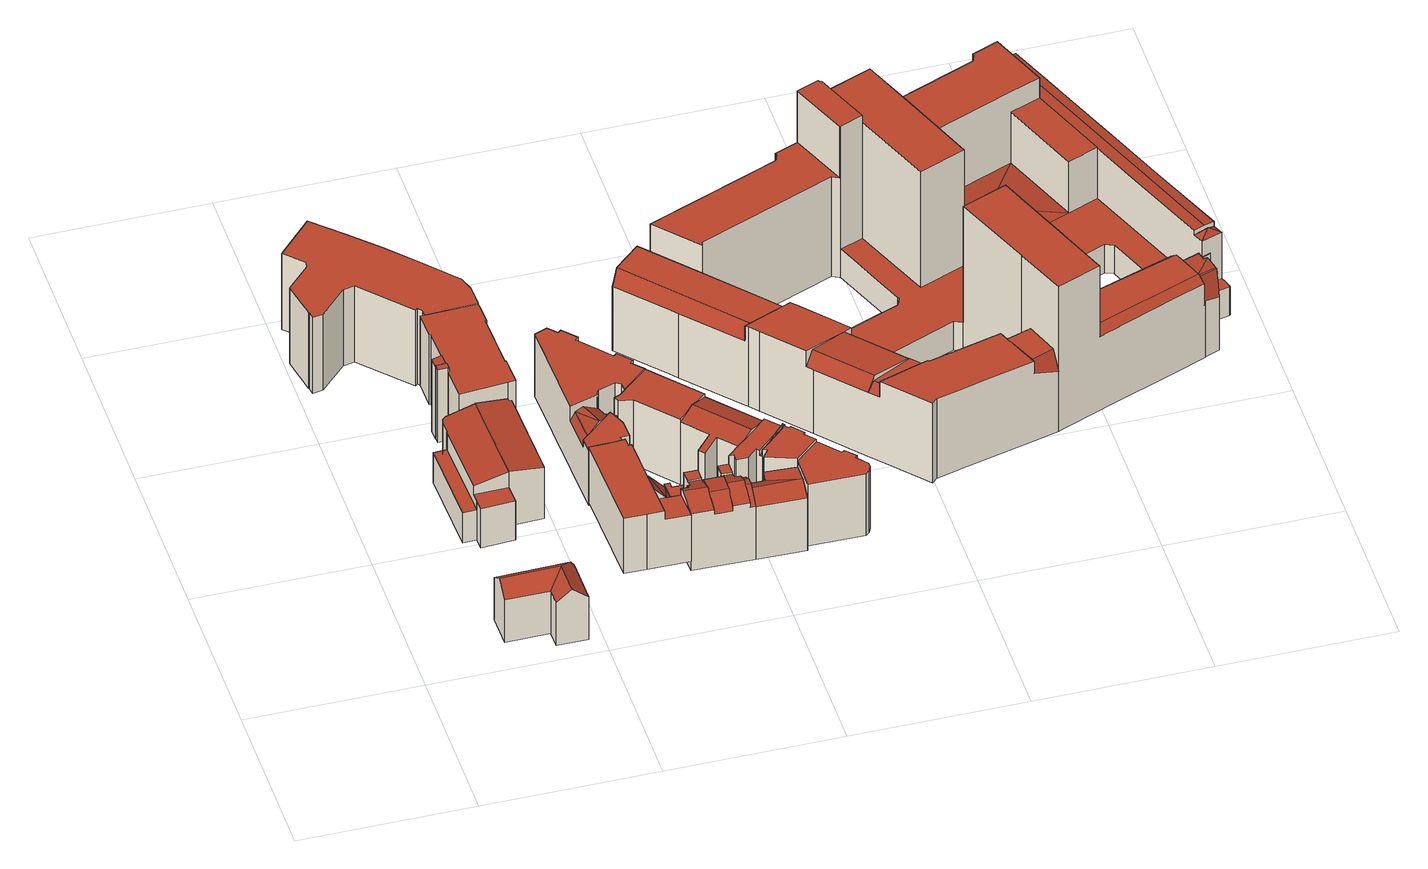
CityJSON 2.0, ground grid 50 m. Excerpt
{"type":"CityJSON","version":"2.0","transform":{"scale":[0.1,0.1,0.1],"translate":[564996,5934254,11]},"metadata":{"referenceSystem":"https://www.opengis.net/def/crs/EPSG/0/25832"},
"CityObjects":{
"building1":{"type":"Building","attributes":{"Gemeindeschluessel":"02100107","Geometrietyp2DReferenz":"3000","function":"31001_1010","roofType":"3100","measuredHeight":18.24,"storeysAboveGround":4},"address":[{"country":"Germany","locality":"Hamburg","thoroughfareNumber":"49","thoroughfareName":"Neustädter Straße","postcode":"20355"}],"geometry":[{"type":"Solid","lod":"2","boundaries":[[[[0,1,2,3,4,5,6]],[[1,0,7,8,9]],[[10,6,5,11,12]],[[5,4,13,11]],[[0,6,10,7]],[[3,14,15,13,4]],[[1,9,16,17,2]],[[3,2,17,14]],[[11,13,15,18,12]],[[18,8,7,10,12]],[[9,8,18,16]],[[18,15,14,17,16]]]],"semantics":{"surfaces":[{"type":"GroundSurface"},{"type":"WallSurface"},{"type":"RoofSurface"}],"values":[[0,1,1,1,1,1,1,1,2,2,2,2]]}}]},
"building2":{"type":"Building","attributes":{"Gemeindeschluessel":"02100107","Geometrietyp2DReferenz":"3000","function":"31001_3210","roofType":"1000","measuredHeight":18.89,"storeysAboveGround":3},"address":[{"country":"Germany","locality":"Hamburg","thoroughfareName":"Neustädter Straße","postcode":"20355"}],"geometry":[{"type":"Solid","lod":"2","boundaries":[[[[19,20,21,22,23,24]],[[25,26,27,28]],[[24,23,29,30]],[[30,29,31,32]],[[33,34,35,36,37,38]],[[39,40,41,42,43,44]],[[32,31,45,46,47]],[[27,48,43,42,49,50,28]],[[51,21,20,52,41,40,53,54,55,56,37,36]],[[56,55,57,58]],[[55,54,59,57]],[[54,53,60,59]],[[53,40,39,60]],[[37,56,58,38]],[[21,51,61,22]],[[43,48,62,44]],[[48,27,26,62]],[[49,42,41,52]],[[28,50,20,19,25]],[[50,49,52,20]],[[23,22,61,31,29]],[[30,32,47,33,38,58,57,59,60,39,44,62,26,25,19,24]],[[45,35,34,46]],[[34,33,47,46]],[[35,45,31,61,51,36]]]],"semantics":{"surfaces":[{"type":"WallSurface"},{"type":"RoofSurface"},{"type":"GroundSurface"}],"values":[[0,0,0,0,0,0,0,1,1,0,0,0,0,0,0,0,0,0,0,0,1,2,1,0,0]]}}]},
"building3":{"type":"Building","attributes":{"Gemeindeschluessel":"02100107","Geometrietyp2DReferenz":"3000","function":"31001_2460","roofType":"1000","measuredHeight":24.93,"storeysAboveGround":1},"address":[{"country":"Germany","locality":"Hamburg","thoroughfareName":"Bäckerbreitergang","postcode":"20355"}],"geometry":[{"type":"Solid","lod":"2","boundaries":[[[[63,64,65,66,67]],[[68,69,70,71,72]],[[70,63,67,71]],[[69,64,63,70]],[[68,65,64,69]],[[72,66,65,68]],[[71,67,66,72]]]],"semantics":{"surfaces":[{"type":"GroundSurface"},{"type":"RoofSurface"},{"type":"WallSurface"}],"values":[[0,1,2,2,2,2,2]]}}]},
"building4":{"type":"Building","attributes":{"Gemeindeschluessel":"02100107","Geometrietyp2DReferenz":"3000","function":"31001_2010","roofType":"1000","measuredHeight":26.06,"storeysAboveGround":5},"address":[{"country":"Germany","locality":"Hamburg","thoroughfareNumber":"87","thoroughfareName":"Kaiser-Wilhelm-Straße","postcode":"20355"}],"geometry":[{"type":"Solid","lod":"2","boundaries":[[[[73,74,75,76,77,78,79,80,81,82,83,84,85,86,87,88,89,90,91,92,93,94]],[[95,96,97,98,99,100,101,102,103,104,105,106,107,108,109,110,111,112,113,114,115,116]],[[114,73,94,115]],[[113,74,73,114]],[[112,75,74,113]],[[111,76,75,112]],[[110,77,76,111]],[[109,78,77,110]],[[108,79,78,109]],[[107,80,79,108]],[[106,81,80,107]],[[105,82,81,106]],[[104,83,82,105]],[[103,84,83,104]],[[102,85,84,103]],[[101,86,85,102]],[[100,87,86,101]],[[99,88,87,100]],[[98,89,88,99]],[[97,90,89,98]],[[96,91,90,97]],[[95,92,91,96]],[[116,93,92,95]],[[115,94,93,116]]]],"semantics":{"surfaces":[{"type":"GroundSurface"},{"type":"RoofSurface"},{"type":"WallSurface"}],"values":[[0,1,2,2,2,2,2,2,2,2,2,2,2,2,2,2,2,2,2,2,2,2,2,2]]}}]},
"building5":{"type":"Building","attributes":{"Gemeindeschluessel":"02100107","Geometrietyp2DReferenz":"3000","function":"31001_2010","roofType":"1000","measuredHeight":25.6,"storeysAboveGround":6},"address":[{"country":"Germany","locality":"Hamburg","thoroughfareNumber":"73","thoroughfareName":"Bäckerbreitergang","postcode":"20355"}],"geometry":[{"type":"Solid","lod":"2","boundaries":[[[[117,118,119,120]],[[118,117,121,122]],[[120,119,123,124]],[[125,126,127,128]],[[126,129,130,127]],[[129,131,132,130]],[[131,133,134,132]],[[135,136,137,138]],[[139,140,141,142]],[[143,144,145,146]],[[144,147,148,145]],[[149,150,151,152]],[[150,139,142,151]],[[151,142,141,153,124,123,154,138,137,155,128,127,130,132,134,146,145,148,152]],[[135,156,122,121,157,140,139,150,149,147,144,143,133,131,129,126,125,158,136]],[[143,146,134,133]],[[158,155,137,136]],[[149,152,148,147]],[[157,153,141,140]],[[135,138,154,156]],[[125,128,155,158]],[[153,157,121,117,120,124]],[[123,119,118,122,156,154]]]],"semantics":{"surfaces":[{"type":"RoofSurface"},{"type":"WallSurface"},{"type":"GroundSurface"}],"values":[[0,1,1,1,1,1,1,1,1,1,1,1,1,2,0,1,1,1,1,1,1,1,1]]}}]},
"building6":{"type":"Building","attributes":{"Gemeindeschluessel":"02100107","Geometrietyp2DReferenz":"3000","function":"31001_1010","roofType":"1000","measuredHeight":19.4,"storeysAboveGround":5},"address":[{"country":"Germany","locality":"Hamburg","thoroughfareNumber":"56","thoroughfareName":"Neustädter Straße","postcode":"20355"}],"geometry":[{"type":"Solid","lod":"2","boundaries":[[[[159,160,161,162]],[[163,164,160,159]],[[165,166,163,159,167]],[[168,169,165,167]],[[170,171,172,173]],[[171,174,175,172]],[[174,176,177,175]],[[176,178,179,177]],[[178,180,181,179]],[[180,182,183,181]],[[184,185,186,187]],[[188,189,190,191]],[[162,184,187,159]],[[162,161,192,184]],[[190,173,172,175,177,179,181,183,193,194,195,196,197,191]],[[188,185,184,192,182,180,178,176,174,171,170,189]],[[170,173,190,189]],[[193,192,161,160,164,194]],[[185,188,191,197,198,186]],[[196,169,168,199,198,197]],[[195,166,165,169,196]],[[168,167,159,199]],[[194,164,163,166,195]],[[192,193,183,182]],[[159,187,186,198,199]]]],"semantics":{"surfaces":[{"type":"RoofSurface"},{"type":"WallSurface"},{"type":"GroundSurface"}],"values":[[0,0,0,0,1,1,1,1,1,1,1,1,1,1,2,0,1,1,1,1,1,1,1,1,0]]}}]},
"building7":{"type":"Building","attributes":{"Gemeindeschluessel":"02100107","Geometrietyp2DReferenz":"3000","function":"31001_1120","roofType":"1000","measuredHeight":21.41,"storeysAboveGround":4},"address":[{"country":"Germany","locality":"Hamburg","thoroughfareNumber":"6","thoroughfareName":"Bäckerbreitergang","postcode":"20355"}],"geometry":[{"type":"Solid","lod":"2","boundaries":[[[[200,201,202,203]],[[204,201,205]],[[206,207,208]],[[209,210,211,212]],[[210,213,214,211]],[[213,215,216,214]],[[215,217,218,216]],[[217,219,220,218]],[[221,222,223,224]],[[222,225,226,223]],[[225,227,228,226]],[[227,229,230,228]],[[231,232,233,234]],[[232,235,236,233]],[[235,237,238,236]],[[237,239,240,238]],[[241,242,243,244]],[[245,246,247,242,241,248,239,237,235,232,231,219,217,215,213,210,209,249]],[[250,251,252,207,206,253,254]],[[229,255,203,202,249,209,212,230]],[[244,243,256,257,258,259,251,250,260,224,223,226,228,230,212,211,214,216,218,220,234,233,236,238,240,261]],[[249,202,201,204,262,245]],[[250,254,263,264,265,260]],[[261,248,241,244]],[[240,239,248,261]],[[251,259,266,252]],[[259,258,267,266]],[[205,268,269]],[[224,260,265,221]],[[263,270,271,264]],[[270,253,206,208,269,271]],[[200,203,255,268]],[[257,246,245,262,267,258]],[[256,247,246,257]],[[243,242,247,256]],[[220,219,231,234]],[[263,254,253,270]],[[267,262,204,205,269,208,207,252,266]],[[268,205,201,200]],[[255,229,227,225,222,221,265,264,271,269,268]]]],"semantics":{"surfaces":[{"type":"RoofSurface"},{"type":"WallSurface"},{"type":"GroundSurface"}],"values":[[0,0,0,1,1,1,1,1,1,1,1,1,1,1,1,1,1,0,1,1,2,1,1,1,1,1,1,1,1,1,1,1,1,1,1,1,0,0,0,0]]}}]},
"building8":{"type":"Building","attributes":{"Gemeindeschluessel":"02100107","Geometrietyp2DReferenz":"3000","function":"31001_1120","roofType":"3100","measuredHeight":22.54,"storeysAboveGround":5},"address":[{"country":"Germany","locality":"Hamburg","thoroughfareNumber":"44","thoroughfareName":"Neustädter Straße","postcode":"20355"}],"geometry":[{"type":"Solid","lod":"2","boundaries":[[[[272,273,274,275]],[[276,277,278,279,280,281]],[[282,283,284,285,278,277,286,287]],[[288,289,290,291,283,282]],[[292,293,286,276,294,295,296,297]],[[298,299,300,301,302,303,288,287,293,292,304]],[[305,306,307,308]],[[309,310,296,311,312]],[[310,309,313,314,297]],[[315,316,317,314,313]],[[318,319,320,321]],[[319,322,323,320]],[[324,291,290]],[[325,280,279]],[[273,272,326,327]],[[275,274,328,329]],[[294,276,281]],[[295,311,296]],[[303,289,288]],[[299,298,330,331]],[[306,305,301,300]],[[316,315,332,333]],[[312,311,295,294,281,280,325,334,335,336]],[[335,337,321,320,323,327,326,338,339,340,341,331,330,333,332,336]],[[338,342,324,290,289,303,302,339]],[[314,317,304,292,297]],[[332,315,313,309,312,336]],[[296,310,297]],[[340,308,307,341]],[[330,298,304,317,316,333]],[[341,307,306,300,299,331]],[[339,302,301,305,308,340]],[[286,293,287]],[[288,282,287]],[[283,291,284]],[[286,277,276]],[[278,285,279]],[[284,343,285]],[[326,272,275,329,342,338]],[[323,322,328,274,273,327]],[[335,334,344,345,337]],[[321,337,345,318]],[[334,325,279,285,343,344]],[[343,284,291,324,342,329,328,322,319,318,345,344]]]],"semantics":{"surfaces":[{"type":"RoofSurface"},{"type":"WallSurface"},{"type":"GroundSurface"}],"values":[[0,0,0,0,0,0,0,0,0,0,1,1,1,1,1,1,1,1,1,1,1,1,1,2,1,1,1,1,1,1,1,1,1,1,1,1,1,1,1,1,1,1,0,0]]}}]},
"building9":{"type":"Building","attributes":{"Gemeindeschluessel":"02100107","Geometrietyp2DReferenz":"3000","function":"31001_1010","roofType":"1000","measuredHeight":6.67,"storeysAboveGround":1},"address":[{"country":"Germany","locality":"Hamburg","thoroughfareName":"Kaiser-Wilhelm-Straße","postcode":"20355"}],"geometry":[{"type":"Solid","lod":"2","boundaries":[[[[346,347,348,349]],[[347,350,351,348]],[[350,352,353,351]],[[352,354,355,353]],[[354,356,357,355]],[[358,359,360,361]],[[362,363,364,365]],[[366,362,365,367]],[[356,358,361,357]],[[359,366,367,360]],[[349,364,363,346]],[[349,348,351,353,355,357,361,360,367,365,364]],[[363,362,366,359,358,356,354,352,350,347,346]]]],"semantics":{"surfaces":[{"type":"WallSurface"},{"type":"GroundSurface"},{"type":"RoofSurface"}],"values":[[0,0,0,0,0,0,0,0,0,0,0,1,2]]}}]},
"building10":{"type":"Building","attributes":{"Gemeindeschluessel":"02100107","Geometrietyp2DReferenz":"3000","function":"31001_1120","roofType":"1000","measuredHeight":22.33,"storeysAboveGround":4},"address":[{"country":"Germany","locality":"Hamburg","thoroughfareNumber":"67","thoroughfareName":"Kaiser-Wilhelm-Straße","postcode":"20355"}],"geometry":[{"type":"Solid","lod":"2","boundaries":[[[[368,369,370,371]],[[369,372,373,370]],[[372,374,375,373]],[[374,376,377,375]],[[378,379,380,381]],[[379,368,371,380]],[[382,378,381,383]],[[376,382,383,377]],[[383,381,380,371,370,373,375,377]],[[376,374,372,369,368,379,378,382]]]],"semantics":{"surfaces":[{"type":"WallSurface"},{"type":"GroundSurface"},{"type":"RoofSurface"}],"values":[[0,0,0,0,0,0,0,0,1,2]]}}]},
"building11":{"type":"Building","attributes":{"Gemeindeschluessel":"02100107","Geometrietyp2DReferenz":"3000","function":"31001_1120","roofType":"3100","measuredHeight":23.81,"storeysAboveGround":4},"address":[{"country":"Germany","locality":"Hamburg","thoroughfareNumber":"59","thoroughfareName":"Kaiser-Wilhelm-Straße","postcode":"20355"}],"geometry":[{"type":"Solid","lod":"2","boundaries":[[[[384,385,386,387]],[[388,389,390,391]],[[386,391,390,392,393,394,395,387]],[[389,388,385,384,396,397,398,399]],[[388,391,386,385]],[[395,400,396,384,387]],[[399,392,390,389]],[[395,394,401,400]],[[398,393,392,399]],[[393,398,397,401,394]],[[401,397,396,400]]]],"semantics":{"surfaces":[{"type":"WallSurface"},{"type":"GroundSurface"},{"type":"RoofSurface"}],"values":[[0,0,1,2,0,0,0,0,0,0,2]]}}]},
"building12":{"type":"Building","attributes":{"Gemeindeschluessel":"02100107","Geometrietyp2DReferenz":"3000","function":"31001_1120","roofType":"3100","measuredHeight":20.56,"storeysAboveGround":4},"address":[{"country":"Germany","locality":"Hamburg","thoroughfareNumber":"42","thoroughfareName":"Neustädter Straße","postcode":"20355"}],"geometry":[{"type":"Solid","lod":"2","boundaries":[[[[402,403,404,405]],[[336,332,406,405,404,407]],[[408,409,407,404,403,410]],[[411,406,332,412,413]],[[405,406,411,402]],[[336,407,409,414]],[[336,414,415,412,332]],[[411,413,410,403,402]],[[410,413,412,415,408]],[[415,414,409,408]]]],"semantics":{"surfaces":[{"type":"WallSurface"},{"type":"GroundSurface"},{"type":"RoofSurface"}],"values":[[0,1,0,0,0,0,0,2,2,2]]}}]},
"building13":{"type":"Building","attributes":{"Gemeindeschluessel":"02100107","Geometrietyp2DReferenz":"3000","function":"31001_1120","roofType":"1000","measuredHeight":24.14,"storeysAboveGround":4},"address":[{"country":"Germany","locality":"Hamburg","thoroughfareNumber":"55","thoroughfareName":"Kaiser-Wilhelm-Straße","postcode":"20355"}],"geometry":[{"type":"Solid","lod":"2","boundaries":[[[[416,417,418,419,420,421,422,423,424]],[[421,425,426]],[[427,428,429,430,431,432,433,434,435,436,437,438]],[[433,421,426,439]],[[440,441,421,433]],[[440,433,442]],[[420,425,421]],[[419,418,443,444]],[[418,417,445,443]],[[417,416,446,445]],[[416,424,447,446]],[[437,436,448,449]],[[436,435,450,448]],[[434,433,439]],[[431,430,451,452]],[[430,429,453,451]],[[429,428,454,453]],[[428,427,455,454]],[[427,438,456,455]],[[438,437,449,456]],[[441,422,421]],[[442,433,432]],[[443,445,446,447,457,452,451,453,454,455,456,449,448,450,444]],[[450,435,434,439,426,425,420,419,444]],[[457,423,422,441,440,442,432,431,452]],[[447,424,423,457]]]],"semantics":{"surfaces":[{"type":"RoofSurface"},{"type":"WallSurface"},{"type":"GroundSurface"}],"values":[[0,0,0,0,0,0,1,1,1,1,1,1,1,1,1,1,1,1,1,1,1,1,2,1,1,1]]}}]},
"building14":{"type":"Building","attributes":{"Gemeindeschluessel":"02100107","Geometrietyp2DReferenz":"3000","function":"31001_1120","roofType":"1000","measuredHeight":21.17,"storeysAboveGround":4},"address":[{"country":"Germany","locality":"Hamburg","thoroughfareNumber":"53","thoroughfareName":"Kaiser-Wilhelm-Straße","postcode":"20355"}],"geometry":[{"type":"Solid","lod":"2","boundaries":[[[[458,459,460,461,462,463,464,465,466,467,468]],[[469,470,471,472,473,474,475,476,477,478,479]],[[467,466,469,479]],[[466,465,470,469]],[[465,464,471,470]],[[464,463,472,471]],[[463,462,473,472]],[[462,461,474,473]],[[461,460,475,474]],[[460,459,476,475]],[[459,458,477,476]],[[458,468,478,477]],[[468,467,479,478]]]],"semantics":{"surfaces":[{"type":"RoofSurface"},{"type":"GroundSurface"},{"type":"WallSurface"}],"values":[[0,1,2,2,2,2,2,2,2,2,2,2,2]]}}]},
"building15":{"type":"Building","attributes":{"name":"Bezirksamt Hamburg-Mitte","Gemeindeschluessel":"02100108","Geometrietyp2DReferenz":"3000","function":"31001_3010","roofType":"1000","measuredHeight":52.16,"storeysAboveGround":14},"address":[{"country":"Germany","locality":"Hamburg","thoroughfareNumber":"20","thoroughfareName":"Kaiser-Wilhelm-Straße","postcode":"20355"}],"geometry":[{"type":"Solid","lod":"2","boundaries":[[[[480,481,482,483,484,485,486,487,488,489,490,491]],[[492,493,494,495,496,497,498]],[[499,500,501,502,503,504,505,506,507,508,509,510,511,512]],[[513,514,515,516,517,518,519]],[[520,502,517,516]],[[521,522,523,524,502,520]],[[525,526,513,527]],[[528,529,521,530,531,526,525]],[[532,533,534,535,536,537,538,539]],[[540,541,529,528]],[[542,543,544]],[[544,543,545]],[[546,547,548,549,550]],[[551,546,550,552]],[[544,545,553]],[[554,551,552,555]],[[542,544,553]],[[556,557,558,559,560,561]],[[562,563,564,565,566,556,561,567]],[[568,569,570,571]],[[558,572,573,574,575,576,577,578,579,580]],[[581,582,583]],[[584,585,586,587,588,589,565]],[[590,591,592,593,594]],[[594,593,595]],[[594,595,596]],[[590,594,596]],[[597,598,599,600,601,602,603,604,605]],[[606,607,608,609,610,611]],[[487,486,612,613]],[[486,485,614,612]],[[491,490,600,599]],[[497,496,597,605]],[[506,505,615,616]],[[499,512,617,618]],[[619,620,621,622]],[[537,536,623,624]],[[535,534,625,626]],[[625,534,533,627,628]],[[539,538,484,483]],[[629,550,549]],[[630,631,632,545]],[[631,625,628,632]],[[633,634,635,636]],[[637,638,639,640]],[[564,584,565]],[[641,568,571,553,642]],[[571,570,542,553]],[[643,644,645,646]],[[577,576,610,647]],[[576,575,611,610]],[[648,649,650,651]],[[587,586,652,653]],[[586,585,654,652]],[[596,595,576,610,609]],[[655,656,657,658]],[[659,497,605,604]],[[603,602,660,661]],[[602,601,662,660]],[[663,664,665,666]],[[664,667,668,665]],[[667,669,670,668]],[[669,671,672,670]],[[673,674,675,676]],[[677,678,679,680]],[[681,682,683,684]],[[685,686,687,688]],[[608,607,689,690]],[[607,606,691,689]],[[641,692,693,694,695,696,697,698,699,700]],[[696,695,694,701,702,703,704,705,706,644,643,698,697]],[[524,523,541,540,707,708,709,710,711,712,713,504,503]],[[714,715,633,636,716,717,718,679,678,687,686,719]],[[702,701,591,590,596,609,608,690,720,721,722,723,724,725,704,703]],[[583,726,588,587,653,727,728,729,730,650,649,581]],[[731,732,733,734,735,654,585,584,564,563,562,567,736,737,738,739]],[[740,741,742,743,744,739,738,745,554,555,746,747,748,749,619,622]],[[526,531,530,521,520,516,515,514,513]],[[750,751,752,753,754,651,650,730,729,728,727,653,652,654,735,734,733,732,731,739,744,743,742,741,740,622,621,755,756,757,758,618,617,759,760,761,762,658,657,763,764,661,660,662,765,766,767,613,612,614,768,624,623,769,770,771,772,773,774,640,639,775,776,646,645,777,778,725,724,723,722,721,720,690,689,691],[676,675,779,680,679,718,717,716,636,635,780,781,782,783,784],[785,684,683,786,787,788,713,712,711,710,709,789,790,791,792,793,794],[795,796,797,798,799,800,801,802,803,804,805,806,807,808,809,810,666,665,668,670,672]],[[761,760,811,812,813,655,658,762]],[[600,490,489,488,487,613,767,766,765,662,601]],[[494,493,806,805,804,803,802,598,597,496,495]],[[510,509,508,492,498,814,815,511]],[[506,616,816,663,666,810,809,808,507]],[[517,502,524,503,502,501,500,518]],[[755,621,620,817,527,513,519,757,756]],[[818,819,707,540,528,525,527,817]],[[820,629,549,548,791,790,789,709,708]],[[821,822,823,824,773,772,771,770,825]],[[826,827,736,567,561,560,715,714,719,828]],[[551,554,745,829,830,831,547,546]],[[794,793,832,833,685,688,681,684,785]],[[834,699,698,643,646,776,775,639,638]],[[705,704,725,778,777,645,644,706]],[[835,610,576,595,593,693,692,641,642,836]],[[837,659,604,603,661,764,763,657,656]],[[786,683,682,838,839,787]],[[779,675,674,840,677,680]],[[783,841,842,673,676,784]],[[566,565,589]],[[648,651,754,753,843,844]],[[557,572,558]],[[753,752,751,574,573,843]],[[750,691,606,611,575,574,751]],[[577,647,841,783,782,781,578]],[[592,591,701,694,693,593]],[[569,568,641,700,699,834,845]],[[566,582,557,556]],[[580,579,846,559,558]],[[846,579,578,781,780,635,634]],[[547,831,832,793,792,791,548]],[[542,570,569,845,847,848,543]],[[849,637,640,774,773,824]],[[746,555,552,550,850]],[[630,545,543,848,822,821,851]],[[672,671,627,533,532,796,795]],[[626,825,770,769,623,536,535]],[[541,523,522,521,529]],[[757,519,518,500,499,618,758]],[[788,787,839,615,505,504,713]],[[808,807,806,493,492,508,507]],[[598,802,801,800,480,491,599]],[[799,798,482,481,480,800]],[[796,532,539,483,482,798,797]],[[484,538,537,624,768,614,485]],[[617,512,511,815,811,760,759]],[[839,838,682,681,688,687,678,677,840,674,673,842,841,647,610,835,836,642,553,545,632,628,627,671,669,667,664,663,816,616,615]],[[589,588,726,583,582,566]],[[582,581,649,648,844,843,573,572,557]],[[560,559,846,634,633,715,714,715]],[[832,831,830,829,745,738,737,736,827,826,828,719,686,685,833]],[[847,845,834,638,637,849,824,823,822,848]],[[631,630,851,821,825,626,625]],[[619,749,748,747,746,850,550,629,820,708,707,819,818,817,620]],[[814,498,497,659,837,852]],[[812,811,815,814,852,837,656,655,813]]]],"semantics":{"surfaces":[{"type":"RoofSurface"},{"type":"WallSurface"},{"type":"GroundSurface"}],"values":[[0,0,0,0,0,0,0,0,0,0,0,0,0,0,0,0,0,0,0,0,0,0,0,0,0,0,0,0,0,1,1,1,1,1,1,1,1,1,1,1,1,1,1,1,1,1,1,1,1,1,1,1,1,1,1,1,1,1,1,1,1,1,1,1,1,1,1,1,1,0,0,1,1,1,1,1,1,1,2,1,1,1,1,1,1,1,1,1,1,1,1,1,1,1,1,1,1,1,1,1,1,1,1,1,1,1,1,1,1,1,1,1,1,1,1,1,1,1,1,1,1,1,1,1,1,1,0,0,0,0,0,0,0,0,0,0]]}}]}
},
"vertices":[
[357,58,49],[232,57,49],[231,152,49],[431,156,49],[444,141,49],[445,8,49],[357,9,49],[357,58,195],[356,58,194],[232,57,196],[357,9,195],[445,8,195],[401,8,231],[444,141,195],[431,156,195],[437,149,200],[231,104,231],[231,152,195],[400,107,231],
[369,497,51],[369,497,239],[369,496,239],[369,496,186],[371,438,186],[371,438,51],[467,500,51],[459,779,51],[459,779,228],[467,500,228],[275,434,186],[275,434,51],[274,466,186],[274,466,51],[228,718,51],[228,718,155],[266,719,155],[266,719,216],[267,719,217],[267,719,51],[316,778,51],[316,778,229],[361,782,239],[361,782,240],[451,788,229],[451,788,51],[274,466,155],[235,465,155],[235,465,51],[451,779,229],[363,723,240],[369,497,240],[273,493,216],[363,723,239],[298,775,225],[278,774,220],[269,768,218],[266,758,217],[269,768,51],[266,758,51],[278,774,51],[298,775,51],[273,493,186],[451,779,51],
[315,890,49],[316,871,49],[313,870,49],[285,870,49],[284,889,49],[313,870,299],[316,871,299],[315,890,299],[284,889,299],[285,870,299],
[27,1443,25],[127,1549,25],[207,1472,25],[286,1393,25],[362,1312,25],[437,1229,25],[448,1217,25],[462,1175,25],[464,1110,25],[317,1106,25],[316,1125,25],[306,1136,25],[299,1129,25],[173,1266,25],[141,1259,25],[63,1181,25],[33,1176,25],[30,1194,25],[29,1198,25],[9,1307,25],[75,1375,25],[79,1392,25],[9,1307,286],[29,1198,286],[30,1194,286],[33,1176,286],[63,1181,286],[141,1259,286],[173,1266,286],[299,1129,286],[306,1136,286],[316,1125,286],[317,1106,286],[464,1110,286],[462,1175,286],[448,1217,286],[437,1229,286],[362,1312,286],[286,1393,286],[207,1472,286],[127,1549,286],[27,1443,286],[79,1392,286],[75,1375,286],
[311,890,302],[310,921,302],[283,920,295],[284,889,295],[311,890,285],[310,921,285],[283,920,46],[284,889,46],[464,1110,285],[464,1101,285],[464,1101,46],[464,1110,46],[465,1082,285],[465,1082,46],[466,1039,285],[466,1039,46],[462,1039,285],[462,1039,46],[311,1026,285],[307,1026,285],[307,1026,46],[311,1026,46],[313,870,285],[316,871,285],[316,871,46],[313,870,46],[467,872,285],[471,872,285],[471,872,46],[467,872,46],[473,789,285],[473,789,46],[451,788,285],[316,778,285],[316,778,46],[451,788,46],[315,890,46],[314,921,46],[305,1106,46],[314,921,285],[315,890,285],[305,1106,285],
[748,328,199],[716,387,232],[715,387,232],[717,329,232],[761,386,183],[761,388,183],[764,329,182],[763,329,184],[764,328,182],[788,328,182],[788,329,182],[601,546,228],[647,546,228],[647,546,38],[601,546,38],[669,547,228],[669,547,38],[697,549,228],[697,549,38],[701,549,228],[701,549,38],[702,524,228],[702,524,38],[711,524,228],[711,524,38],[717,329,228],[720,245,228],[720,245,199],[717,329,199],[672,246,228],[610,247,228],[610,247,38],[672,246,38],[715,387,228],[715,387,38],[761,388,38],[763,329,38],[788,329,38],[792,244,38],[792,244,199],[788,328,199],
[614,604,214],[611,707,214],[596,702,191],[599,591,191],[634,714,220],[660,645,220],[703,684,190],[697,683,190],[698,679,190],[587,1004,239],[624,1019,239],[624,1019,25],[587,1004,25],[647,993,239],[647,993,25],[656,1001,239],[656,1001,25],[692,961,239],[692,961,25],[683,952,239],[683,952,25],[695,574,215],[697,549,215],[697,549,25],[695,574,25],[669,547,215],[669,547,25],[647,546,215],[647,546,25],[601,546,215],[601,546,25],[761,864,239],[770,872,239],[770,872,25],[761,864,25],[805,832,239],[805,832,25],[796,824,239],[796,824,25],[825,792,239],[825,792,25],[748,750,239],[734,759,239],[734,759,25],[748,750,25],[679,728,239],[678,731,239],[684,743,239],[751,727,239],[596,702,239],[716,684,25],[695,683,25],[695,683,192],[703,684,193],[716,684,193],[599,591,215],[684,743,25],[678,731,25],[688,704,25],[694,704,25],[720,575,25],[751,727,25],[679,728,191],[718,629,193],[718,629,215],[720,575,215],[694,704,187],[688,704,191],[624,613,215],[666,650,215],[698,679,193],[698,679,215],
[856,403,206],[818,403,206],[818,369,206],[855,369,206],[907,278,219],[907,287,227],[854,288,227],[854,277,217],[854,243,186],[906,242,186],[908,342,223],[855,343,223],[855,316,225],[855,298,226],[907,294,226],[908,319,225],[908,351,210],[908,367,186],[856,368,187],[855,353,209],[953,304,231],[907,305,231],[906,242,203],[952,241,203],[953,280,220],[953,294,227],[953,341,214],[938,341,214],[939,367,202],[909,368,202],[909,367,203],[908,367,203],[954,341,214],[909,368,208],[939,367,208],[939,401,208],[909,402,208],[967,288,227],[953,289,227],[952,241,189],[966,241,189],[968,312,225],[953,313,225],[968,336,209],[968,341,206],[954,341,206],[810,329,220],[810,342,214],[810,342,6],[810,329,6],[818,342,214],[818,342,6],[856,368,202],[854,243,202],[856,403,6],[818,403,6],[818,369,202],[855,369,202],[953,341,6],[938,341,6],[968,336,6],[968,341,6],[792,244,202],[792,244,6],[966,241,6],[788,329,6],[855,368,6],[909,367,6],[909,402,6],[939,401,6],[855,368,202],[855,305,229],[789,307,229],[788,329,220],
[813,501,76],[849,501,76],[849,501,9],[813,501,9],[877,470,76],[877,470,9],[891,453,76],[891,453,9],[918,423,76],[918,423,9],[917,402,76],[917,402,9],[802,403,76],[801,432,76],[801,432,9],[802,403,9],[798,518,76],[813,518,76],[813,518,9],[798,518,9],[798,503,76],[798,503,9],
[716,705,238],[735,713,238],[735,713,14],[716,705,14],[751,727,238],[751,727,14],[825,792,238],[825,792,14],[947,654,238],[947,654,14],[761,683,238],[722,689,238],[722,689,14],[761,683,14],[857,574,238],[857,574,14],
[979,436,228],[932,489,228],[932,489,7],[979,436,7],[891,453,213],[877,470,213],[877,470,7],[891,453,7],[918,506,7],[857,574,7],[947,654,7],[1069,517,7],[1024,476,245],[902,614,245],[857,574,229],[918,506,228],[1069,517,228],[947,654,228],
[1025,368,188],[1108,337,211],[1108,337,6],[1025,368,6],[1020,336,6],[1106,238,6],[1107,287,212],[1106,238,186],[1107,287,211],[1020,336,187],[968,336,186],[1017,336,186],[966,241,186],[967,289,212],
[954,401,236],[954,380,236],[987,380,236],[1016,408,236],[1023,400,236],[1075,447,236],[1107,475,236],[1069,517,236],[939,401,236],[1023,400,219],[1026,397,219],[1176,397,240],[1149,427,240],[1155,432,240],[1126,465,240],[1120,460,240],[1111,470,240],[1095,454,240],[1028,395,240],[1029,394,240],[1042,391,240],[1025,368,240],[1108,337,240],[1028,395,219],[1108,473,246],[1107,475,246],[1111,470,246],[987,380,4],[1016,408,4],[954,380,4],[954,401,4],[939,401,4],[1042,391,4],[1025,368,4],[1029,394,4],[1126,465,4],[1120,460,4],[1155,432,4],[1149,427,4],[1176,397,4],[1108,337,4],[1069,517,4],
[1276,245,233],[1283,260,233],[1283,275,233],[1256,306,233],[1263,312,233],[1236,342,233],[1229,336,233],[1176,397,233],[1108,337,233],[1106,238,233],[1265,236,233],[1108,337,21],[1176,397,21],[1229,336,21],[1236,342,21],[1263,312,21],[1256,306,21],[1283,275,21],[1283,260,21],[1276,245,21],[1265,236,21],[1106,238,21],
[1071,1106,354],[1304,1199,354],[1467,1263,354],[1487,1254,354],[1420,1420,354],[1353,1394,354],[1355,1388,354],[1346,1366,354],[1274,1338,354],[1253,1330,354],[961,1214,354],[1068,1094,354],[1248,890,231],[1239,900,231],[1205,938,231],[1097,1060,232],[1072,1088,232],[1051,1080,282],[1227,881,282],[1138,801,284],[1234,693,284],[1252,700,284],[1350,739,284],[1372,748,284],[1371,749,284],[1371,752,284],[1261,876,284],[1260,876,284],[1248,890,284],[1227,881,284],[1128,842,284],[1108,834,284],[1116,826,284],[1361,549,230],[1377,555,269],[1381,556,278],[1381,556,279],[1252,700,279],[1234,693,230],[1249,676,230],[1482,590,284],[1483,590,282],[1486,591,276],[1504,597,237],[1372,748,235],[1401,528,262],[1377,555,262],[1385,523,230],[1510,564,283],[1486,591,283],[1482,590,282],[1381,556,263],[1489,1253,532],[1490,1253,532],[1556,1279,532],[1492,1438,532],[1486,1440,532],[1484,1445,532],[1420,1420,532],[1487,1254,532],[1528,570,238],[1504,597,238],[2011,1459,108],[1692,1333,108],[1896,1280,128],[1781,1101,108],[1821,617,284],[1807,652,230],[1796,634,250],[1741,620,244],[1751,594,284],[1857,527,280],[1789,501,280],[2101,1227,108],[1865,506,217],[1794,488,242],[2302,705,284],[2282,757,284],[2279,766,284],[2268,793,284],[1942,684,284],[1982,580,285],[2018,567,265],[2224,648,266],[2311,682,266],[2305,697,278],[2305,699,280],[1992,556,265],[2189,1262,284],[2099,1493,284],[2011,1459,284],[2101,1227,284],[2279,766,285],[2326,782,285],[2321,803,241],[2366,813,250],[2353,845,180],[2261,815,180],[2261,814,181],[2260,814,181],[2268,793,227],[2344,760,283],[2302,705,280],[2354,720,280],[2311,682,192],[2315,684,193],[2315,686,203],[2358,701,193],[2355,717,280],[2305,697,280],[2400,895,266],[2400,896,266],[2371,886,266],[2341,876,266],[2377,870,288],[2353,845,266],[2412,865,266],[1072,1088,108],[1068,1093,108],[1068,1094,108],[961,1214,108],[960,1214,108],[956,1218,108],[943,1234,108],[927,1219,108],[1051,1080,108],[2423,827,108],[2424,828,108],[2416,855,108],[2412,865,108],[2353,845,108],[2366,813,108],[1355,1388,10],[1346,1366,10],[1353,1394,10],[1371,752,108],[1261,876,108],[1116,826,10],[1138,801,10],[1508,415,284],[1493,401,284],[1493,401,10],[1508,415,10],[1486,1440,10],[1484,1445,10],[1556,1279,507],[1492,1438,507],[1490,1253,108],[1556,1279,108],[1741,620,284],[1781,1101,507],[1648,1048,507],[1648,1048,108],[1935,703,267],[1960,694,281],[1960,694,10],[1935,703,10],[1959,1627,353],[1958,1632,353],[1958,1632,10],[1959,1627,10],[2189,1262,281],[2189,1262,108],[2085,1682,282],[2089,1684,281],[2089,1684,10],[2085,1682,10],[2261,815,108],[2332,760,283],[2343,762,283],[2343,762,10],[2332,760,10],[2315,686,10],[2358,701,10],[2315,684,10],[837,1140,231],[840,1142,240],[840,1142,10],[837,1140,10],[927,1219,282],[956,1218,10],[943,1234,10],[960,1214,10],[1474,961,108],[1478,962,108],[1478,962,10],[1474,961,10],[1571,999,108],[1571,999,10],[1581,1021,108],[1581,1021,10],[1579,1026,108],[1579,1026,10],[2179,1070,108],[2156,1079,108],[2156,1079,10],[2179,1070,10],[1855,959,108],[1845,936,108],[1845,936,10],[1855,959,10],[1714,885,108],[1692,894,108],[1692,894,10],[1714,885,10],[1715,884,509],[1845,935,509],[1845,935,108],[1715,884,108],[2424,828,10],[2416,855,10],[2423,827,10],[2254,1097,281],[2341,876,281],[2371,886,284],[2283,1109,284],[2219,1274,284],[2128,1505,284],[2062,1673,284],[2033,1662,281],[2099,1493,281],[2400,896,281],[2311,1120,281],[2246,1285,281],[2245,1288,281],[2157,1510,281],[2155,1516,281],[1528,570,284],[1531,566,284],[1531,566,10],[1528,570,10],[1504,597,10],[1372,748,10],[1371,749,10],[1868,876,111],[1934,706,264],[1934,706,10],[1868,876,10],[1845,935,10],[1868,876,509],[2412,865,10],[2400,895,10],[2400,896,10],[2311,1120,10],[2246,1285,10],[2245,1288,10],[2354,717,280],[2355,717,10],[2354,717,10],[2354,720,10],[2344,760,10],[1886,514,10],[1992,556,10],[2018,567,10],[2224,648,10],[2311,682,10],[1992,556,509],[1886,514,509],[1866,507,509],[1866,507,10],[1532,421,10],[1579,433,10],[1640,449,10],[1794,488,10],[1865,506,10],[1865,506,509],[1794,488,284],[1640,449,284],[1579,433,284],[1532,421,284],[2366,813,10],[2321,803,10],[2326,782,10],[2327,778,10],[2327,777,10],[1385,523,10],[1361,549,10],[1249,676,10],[1234,693,10],[1108,834,10],[973,986,10],[954,1008,10],[932,1033,10],[852,1153,10],[927,1219,10],[961,1214,10],[1253,1330,10],[1274,1338,10],[1420,1420,10],[1492,1438,10],[1508,1430,10],[1634,1480,10],[1718,1513,10],[1950,1605,10],[1952,1611,10],[2033,1662,10],[2062,1673,10],[2155,1516,10],[2157,1510,10],[1947,996,10],[2260,814,10],[2261,814,10],[2261,815,10],[2270,836,10],[2180,1068,10],[1715,884,10],[1531,830,10],[1374,768,10],[1371,752,10],[1535,567,10],[1741,620,10],[1796,634,10],[1807,652,10],[1807,653,10],[1803,662,10],[1490,1253,10],[1489,1253,10],[1487,1254,10],[1467,1263,10],[1304,1199,10],[1071,1106,10],[1068,1094,10],[1068,1093,10],[1072,1088,10],[1097,1060,10],[1205,938,10],[1239,900,10],[1248,890,10],[1260,876,10],[1261,876,10],[1396,930,10],[973,986,231],[954,1008,231],[932,1033,231],[1128,842,281],[1108,834,231],[1396,930,108],[1385,523,284],[1401,528,284],[1510,564,284],[1535,567,284],[1634,1480,507],[1634,1480,353],[1718,1513,353],[1950,1605,353],[1508,1430,507],[1942,684,509],[1982,580,509],[1934,706,509],[1857,527,509],[1821,617,509],[1807,652,509],[1807,653,509],[1803,662,509],[2033,1662,353],[2341,876,108],[2254,1097,108],[852,1153,281],[1531,830,108],[1374,768,108],[1947,996,108],[2270,836,108],[2180,1068,108],[2327,778,285],[2327,777,284],[2099,1493,353],[2260,814,265],[2011,1459,353],[1692,1333,353],[1952,1611,353],[1789,501,284],[1692,1333,507],[951,1041,281]
]}
